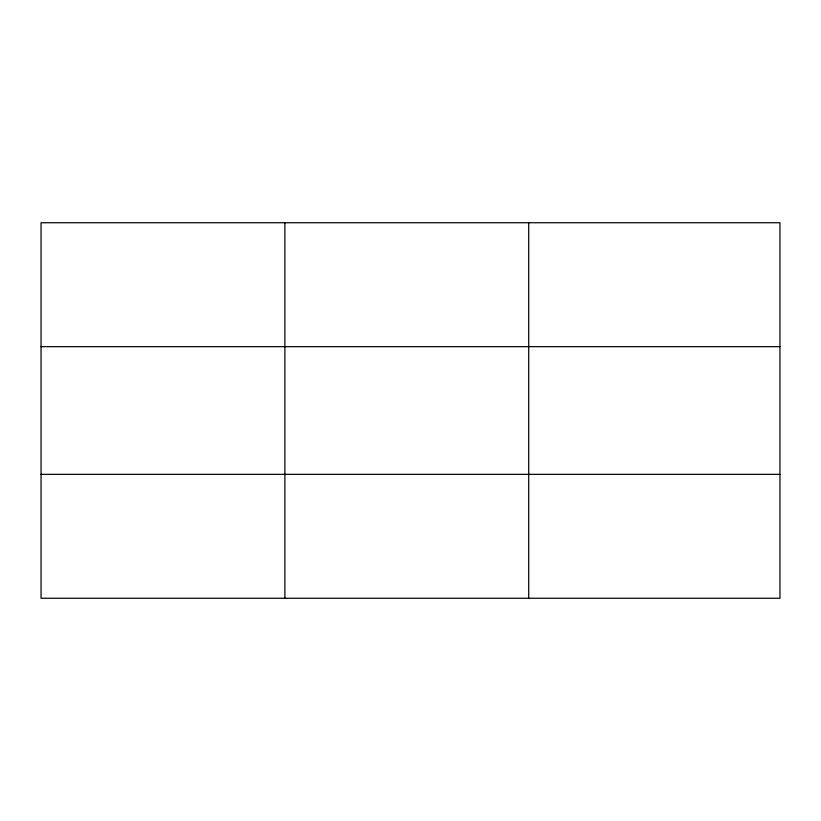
<?xml version="1.0" encoding="UTF-8"?>
<svg xmlns="http://www.w3.org/2000/svg" width="821" height="821" viewBox="0 0 821 821"><rect width="100%" height="100%" fill="white"/><g stroke="black" fill="none" stroke-linecap="round" stroke-linejoin="round"><path stroke-width="1.23" d="M284.887 222.737L284.887 598.263M528.724 222.737L528.724 598.263M779.95 474.343L779.95 598.263L41.05 598.263L41.05 222.737L779.95 222.737L779.95 474.343L41.05 474.343M41.05 346.657L779.95 346.657"/></g></svg>
